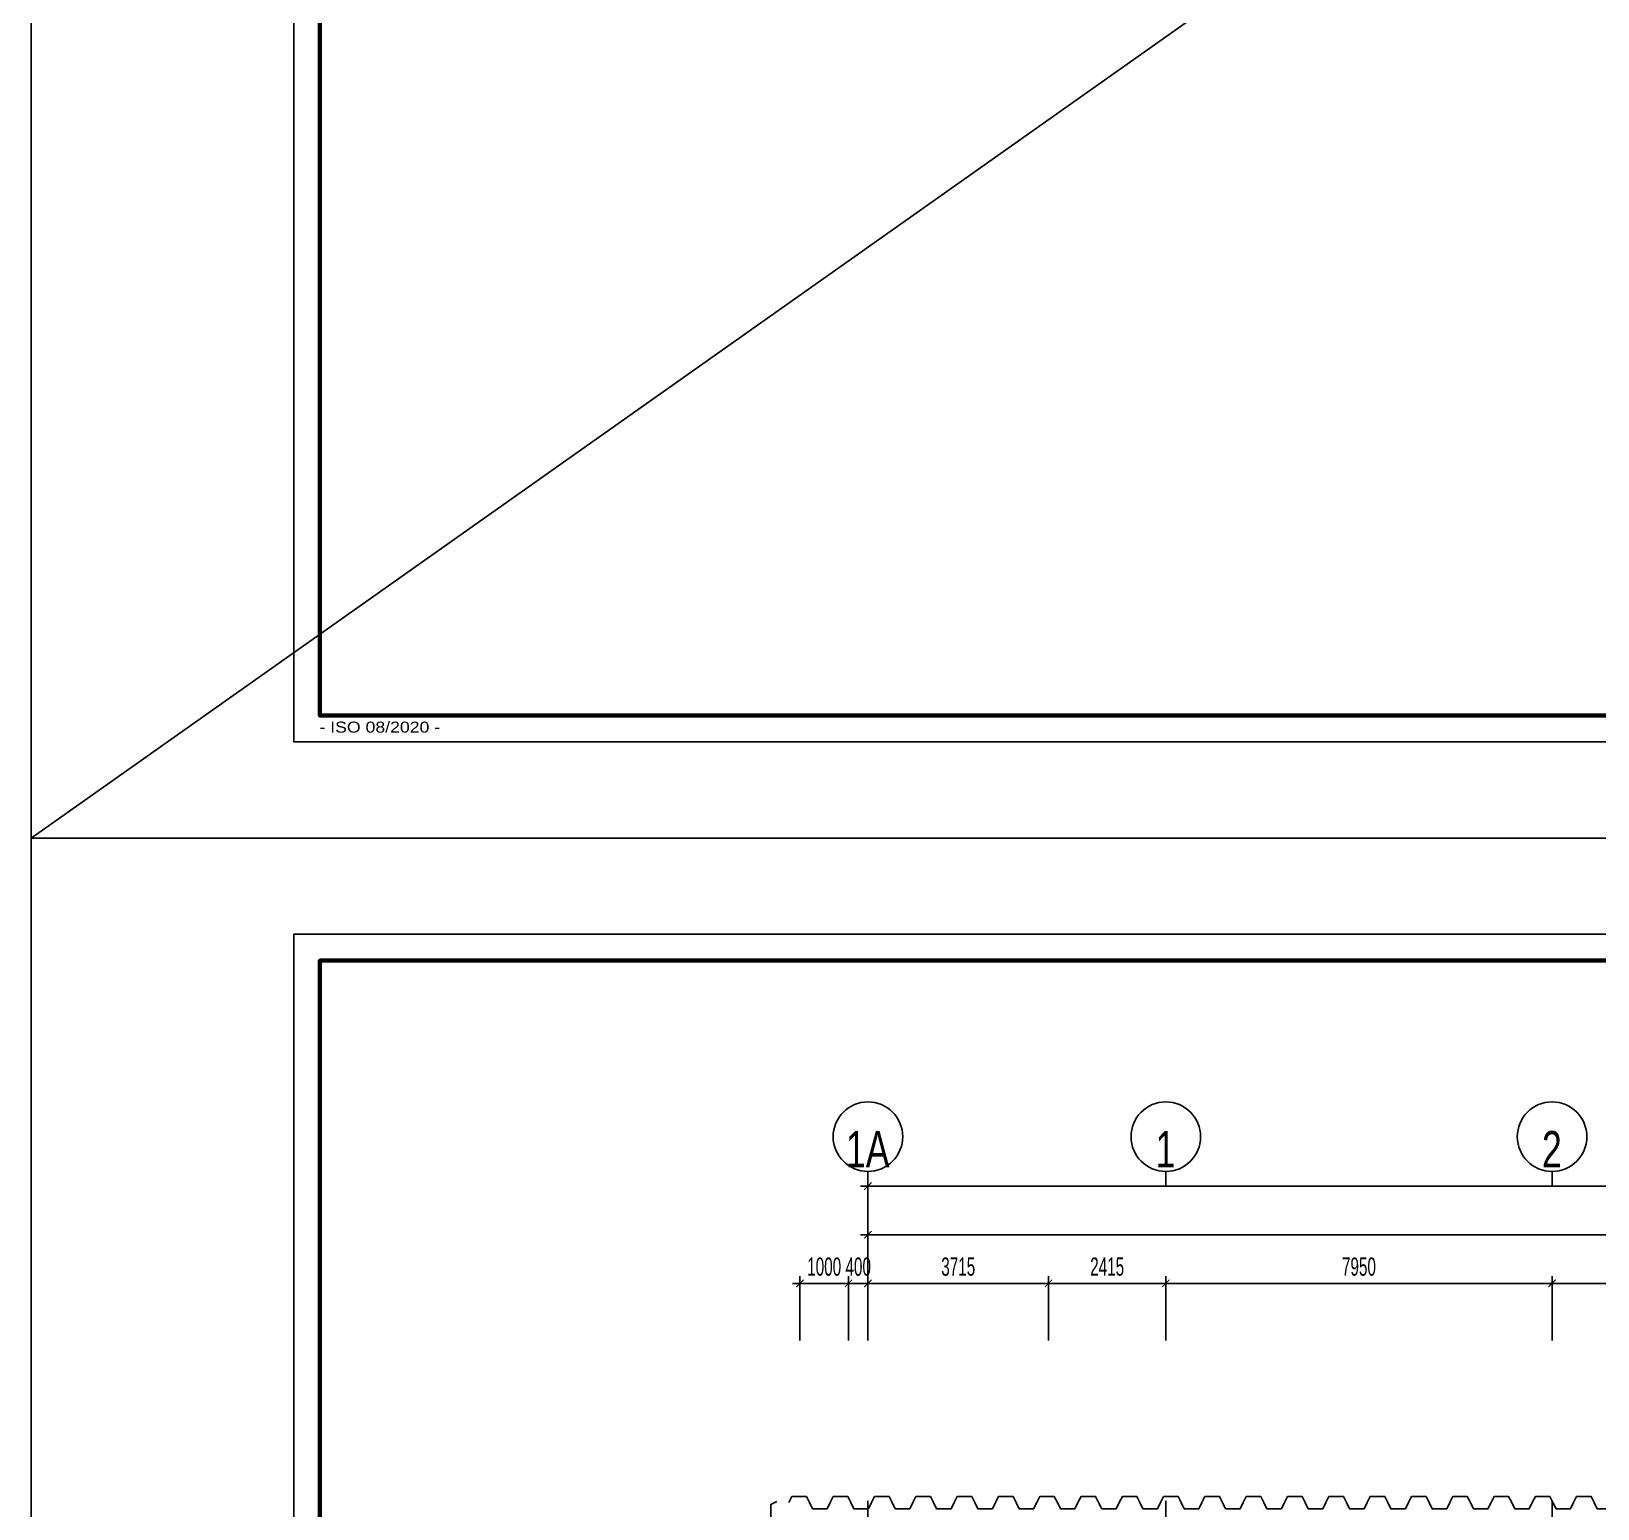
# Model space of a CAD drawing. Extents: x 71 to 3057337, y -14 to 345257.
# Drawn here: x 2905957 to 2938192, y 224536 to 254940 of the extents above; entities that cross this region are included whole.
import ezdxf

# ---------------------------------------------------------------- set-up
doc = ezdxf.new("R2010")
doc.units = 0
doc.header["$LTSCALE"] = 1000
doc.header["$MEASUREMENT"] = 0
doc.header["$PDMODE"] = 3
doc.linetypes.add('CENTER2', pattern=[1.125, 0.75, -0.125, 0.125, -0.125])
doc.layers.get('0').update_dxf_attribs({"linetype": 'CONTINUOUS'})
doc.layers.get('Defpoints').update_dxf_attribs({"linetype": 'CONTINUOUS'})
for name, color, linetype in [('03BORDER', 3, 'CONTINUOUS'), ('12CHI', 1, 'CONTINUOUS'), ('CDC -TEXT KHUNG', 7, 'CONTINUOUS'), ('CDC-KHUNGTEN', 7, 'CONTINUOUS'), ('CDC.01.AXIS', 160, 'CENTER2'), ('CDC.02.DIM', 1, 'CONTINUOUS'), ('CDC.05.STEEL', 4, 'CONTINUOUS'), ('CDC.06.TEXT', 2, 'CONTINUOUS'), ('CDC.16.BIGTEXT', 6, 'CONTINUOUS')]:
    doc.layers.add(name, color=color, linetype=linetype)
doc.layers.add('KCS_Plotter', color=11, linetype='CONTINUOUS', plot=False)
doc.styles.add('ARIAL', font='arial.ttf', dxfattribs={"width": 0.6})
doc.styles.add('KT CDC', font='arial.ttf', dxfattribs={"width": 0.85, "height": 200})
doc.dimstyles.new('D150', dxfattribs={"dimscale": 150, "dimtxt": 2.5, "dimasz": 1, "dimexe": 1, "dimexo": 0, "dimgap": 1, "dimtad": 1, "dimdec": 0, "dimdsep": 46, "dimtxsty": 'ARIAL', "dimblk": 'ARCHTICK', "dimcen": 1, "dimdle": 1, "dimclrd": 1, "dimclre": 1, "dimclrt": 2, "dimadec": 0, "dimazin": 0, "dimtfac": 0.00072, "dimtdec": 0, "dimtix": 1, "dimtmove": 2, "dimatfit": 3, "dimldrblk": 'ARCHTICK', "dimfxl": 1, "dimtolj": 1, "dimlwd": -1, "dimlwe": -1, "dimarcsym": 0})

# ---------------------------------------------------------------- blocks, each defined once
blk = doc.blocks.new('_ARCHTICK')
at = {"color": 0, "linetype": 'ByBlock', "const_width": 0.15}
blk.add_lwpolyline([(-0.5, -0.5), (0.5, 0.5)], dxfattribs=at)
blk = doc.blocks.new('*D66')
at = {"layer": 'CDC.02.DIM', "color": 1, "transparency": 16777216}
for p, q in [((2929304, 228000), (2929304, 229323)), ((2937254, 228000), (2937254, 229323)), ((2929154, 229173), (2937404, 229173))]:
    blk.add_line(p, q, dxfattribs=at)
at = {"layer": 'Defpoints', "color": 0, "transparency": 16777216}
for p in [(2937254, 229173), (2929304, 228000), (2937254, 228000)]:
    blk.add_point(p, dxfattribs=at)
at = {"layer": 'CDC.02.DIM', "color": 1, "transparency": 16777216, "xscale": 150, "yscale": 150, "zscale": 150, "rotation": 180}
blk.add_blockref('_ARCHTICK', (2929304, 229173), dxfattribs=at)
at = {"layer": 'CDC.02.DIM', "color": 1, "transparency": 16777216, "xscale": 150, "yscale": 150, "zscale": 150}
blk.add_blockref('_ARCHTICK', (2937254, 229173), dxfattribs=at)
at = {"layer": 'CDC.02.DIM', "color": 2, "transparency": 16777216, "insert": (2933279, 229515), "char_height": 375, "attachment_point": 5, "style": 'ARIAL'}
blk.add_mtext('\\A1;7950', dxfattribs=at)
blk = doc.blocks.new('*D67')
at = {"layer": 'CDC.02.DIM', "color": 1, "transparency": 16777216}
for p, q in [((2937254, 228000), (2937254, 229323)), ((2945204, 228000), (2945204, 229323)), ((2937104, 229173), (2945354, 229173))]:
    blk.add_line(p, q, dxfattribs=at)
at = {"layer": 'Defpoints', "color": 0, "transparency": 16777216}
for p in [(2945204, 229173), (2937254, 228000), (2945204, 228000)]:
    blk.add_point(p, dxfattribs=at)
at = {"layer": 'CDC.02.DIM', "color": 1, "transparency": 16777216, "xscale": 150, "yscale": 150, "zscale": 150, "rotation": 180}
blk.add_blockref('_ARCHTICK', (2937254, 229173), dxfattribs=at)
at = {"layer": 'CDC.02.DIM', "color": 1, "transparency": 16777216, "xscale": 150, "yscale": 150, "zscale": 150}
blk.add_blockref('_ARCHTICK', (2945204, 229173), dxfattribs=at)
at = {"layer": 'CDC.02.DIM', "color": 2, "transparency": 16777216, "insert": (2941229, 229515), "char_height": 375, "attachment_point": 5, "style": 'ARIAL'}
blk.add_mtext('\\A1;7950', dxfattribs=at)
blk = doc.blocks.new('*D70')
at = {"layer": 'CDC.02.DIM', "color": 1, "transparency": 16777216}
for p, q in [((2923024, 230173), (2961254, 230173)), ((2923174, 228000), (2923174, 230323)), ((2961104, 228000), (2961104, 230323))]:
    blk.add_line(p, q, dxfattribs=at)
at = {"layer": 'Defpoints', "color": 0, "transparency": 16777216}
for p in [(2961104, 230173), (2923174, 228000), (2961104, 228000)]:
    blk.add_point(p, dxfattribs=at)
at = {"layer": 'CDC.02.DIM', "color": 1, "transparency": 16777216, "xscale": 150, "yscale": 150, "zscale": 150, "rotation": 180}
blk.add_blockref('_ARCHTICK', (2923174, 230173), dxfattribs=at)
at = {"layer": 'CDC.02.DIM', "color": 1, "transparency": 16777216, "xscale": 150, "yscale": 150, "zscale": 150}
blk.add_blockref('_ARCHTICK', (2961104, 230173), dxfattribs=at)
at = {"layer": 'CDC.02.DIM', "color": 2, "transparency": 16777216, "insert": (2942139, 230515), "char_height": 375, "attachment_point": 5, "style": 'ARIAL'}
blk.add_mtext('\\A1;37930', dxfattribs=at)
blk = doc.blocks.new('*D79')
at = {"layer": 'CDC.02.DIM', "color": 1, "transparency": 16777216}
for p, q in [((2923024, 231173), (3027254, 231173)), ((2923174, 228000), (2923174, 231323)), ((3027104, 228000), (3027104, 231323))]:
    blk.add_line(p, q, dxfattribs=at)
at = {"layer": 'Defpoints', "color": 0, "transparency": 16777216}
for p in [(3027104, 231173), (2923174, 228000), (3027104, 228000)]:
    blk.add_point(p, dxfattribs=at)
at = {"layer": 'CDC.02.DIM', "color": 1, "transparency": 16777216, "xscale": 150, "yscale": 150, "zscale": 150, "rotation": 180}
blk.add_blockref('_ARCHTICK', (2923174, 231173), dxfattribs=at)
at = {"layer": 'CDC.02.DIM', "color": 1, "transparency": 16777216, "xscale": 150, "yscale": 150, "zscale": 150}
blk.add_blockref('_ARCHTICK', (3027104, 231173), dxfattribs=at)
at = {"layer": 'CDC.02.DIM', "color": 2, "transparency": 16777216, "insert": (2975139, 231515), "char_height": 375, "attachment_point": 5, "style": 'ARIAL'}
blk.add_mtext('\\A1;103930', dxfattribs=at)
blk = doc.blocks.new('*D90')
at = {"layer": 'CDC.02.DIM', "color": 1, "transparency": 16777216}
for p, q in [((2926889, 228000), (2926889, 229323)), ((2929304, 228000), (2929304, 229323)), ((2929454, 229173), (2926739, 229173))]:
    blk.add_line(p, q, dxfattribs=at)
at = {"layer": 'Defpoints', "color": 0, "transparency": 16777216}
for p in [(2926889, 229173), (2926889, 228000), (2929304, 228000)]:
    blk.add_point(p, dxfattribs=at)
at = {"layer": 'CDC.02.DIM', "color": 1, "transparency": 16777216, "xscale": 150, "yscale": 150, "zscale": 150, "rotation": 180}
blk.add_blockref('_ARCHTICK', (2926889, 229173), dxfattribs=at)
at = {"layer": 'CDC.02.DIM', "color": 1, "transparency": 16777216, "xscale": 150, "yscale": 150, "zscale": 150}
blk.add_blockref('_ARCHTICK', (2929304, 229173), dxfattribs=at)
at = {"layer": 'CDC.02.DIM', "color": 2, "transparency": 16777216, "insert": (2928097, 229515), "char_height": 375, "attachment_point": 5, "style": 'ARIAL'}
blk.add_mtext('\\A1;2415', dxfattribs=at)
blk = doc.blocks.new('*D91')
at = {"layer": 'CDC.02.DIM', "color": 1, "transparency": 16777216}
for p, q in [((2923174, 228000), (2923174, 229323)), ((2926889, 228000), (2926889, 229323)), ((2927039, 229173), (2923024, 229173))]:
    blk.add_line(p, q, dxfattribs=at)
at = {"layer": 'Defpoints', "color": 0, "transparency": 16777216}
for p in [(2923174, 229173), (2923174, 228000), (2926889, 228000)]:
    blk.add_point(p, dxfattribs=at)
at = {"layer": 'CDC.02.DIM', "color": 1, "transparency": 16777216, "xscale": 150, "yscale": 150, "zscale": 150, "rotation": 180}
blk.add_blockref('_ARCHTICK', (2923174, 229173), dxfattribs=at)
at = {"layer": 'CDC.02.DIM', "color": 1, "transparency": 16777216, "xscale": 150, "yscale": 150, "zscale": 150}
blk.add_blockref('_ARCHTICK', (2926889, 229173), dxfattribs=at)
at = {"layer": 'CDC.02.DIM', "color": 2, "transparency": 16777216, "insert": (2925032, 229515), "char_height": 375, "attachment_point": 5, "style": 'ARIAL'}
blk.add_mtext('\\A1;3715', dxfattribs=at)
blk = doc.blocks.new('*D226')
at = {"layer": 'CDC.02.DIM', "color": 1, "transparency": 16777216}
for p, q in [((2922774, 228000), (2922774, 229323)), ((2923174, 228000), (2923174, 229323)), ((2922774, 229173), (2922624, 229173)), ((2923174, 229173), (2922774, 229173)), ((2923174, 229173), (2923324, 229173))]:
    blk.add_line(p, q, dxfattribs=at)
at = {"layer": 'Defpoints', "color": 0, "transparency": 16777216}
for p in [(2922774, 229173), (2922774, 228000), (2923174, 228000)]:
    blk.add_point(p, dxfattribs=at)
at = {"layer": 'CDC.02.DIM', "color": 1, "transparency": 16777216, "xscale": 150, "yscale": 150, "zscale": 150}
blk.add_blockref('_ARCHTICK', (2922774, 229173), dxfattribs=at)
at = {"layer": 'CDC.02.DIM', "color": 1, "transparency": 16777216, "xscale": 150, "yscale": 150, "zscale": 150, "rotation": 180}
blk.add_blockref('_ARCHTICK', (2923174, 229173), dxfattribs=at)
at = {"layer": 'CDC.02.DIM', "color": 2, "transparency": 16777216, "insert": (2922974, 229515), "char_height": 375, "attachment_point": 5, "style": 'ARIAL'}
blk.add_mtext('\\A1;400', dxfattribs=at)
blk = doc.blocks.new('*D227')
at = {"layer": 'CDC.02.DIM', "color": 1, "transparency": 16777216}
for p, q in [((2921775, 228000), (2921775, 229323)), ((2922774, 228000), (2922774, 229323)), ((2922924, 229173), (2921625, 229173))]:
    blk.add_line(p, q, dxfattribs=at)
at = {"layer": 'Defpoints', "color": 0, "transparency": 16777216}
for p in [(2921775, 229173), (2921775, 228000), (2922774, 228000)]:
    blk.add_point(p, dxfattribs=at)
at = {"layer": 'CDC.02.DIM', "color": 1, "transparency": 16777216, "xscale": 150, "yscale": 150, "zscale": 150, "rotation": 180}
blk.add_blockref('_ARCHTICK', (2921775, 229173), dxfattribs=at)
at = {"layer": 'CDC.02.DIM', "color": 1, "transparency": 16777216, "xscale": 150, "yscale": 150, "zscale": 150}
blk.add_blockref('_ARCHTICK', (2922774, 229173), dxfattribs=at)
at = {"layer": 'CDC.02.DIM', "color": 2, "transparency": 16777216, "insert": (2922274, 229515), "char_height": 375, "attachment_point": 5, "style": 'ARIAL'}
blk.add_mtext('\\A1;1000', dxfattribs=at)
blk = doc.blocks.new('7.95M')
at = {"layer": 'CDC.01.AXIS', "ltscale": 2}
for p, q in [((1412362, -61938), (1412362, -120474)), ((1418492, -61938), (1418492, -120474)), ((1426442, -61938), (1426442, -120474))]:
    blk.add_line(p, q, dxfattribs=at)
blk = doc.blocks.new('KHUNG TEN')
at = {"layer": 'CDC-KHUNGTEN', "color": 8}
blk.add_lwpolyline([(75096, 1100), (83000, 1100), (83000, 58300), (3000, 58300), (3000, 1100), (75096, 1100)], dxfattribs=at)
at = {"layer": 'CDC-KHUNGTEN', "color": 255, "lineweight": 60}
blk.add_lwpolyline([(74900, 1400), (74900, 58000), (3300, 58000), (3300, 1400), (74900, 1400)], close=True, dxfattribs=at)
at = {"layer": 'Defpoints', "color": 1, "ltscale": 0.2}
blk.add_lwpolyline([(0, 0), (0, 59400), (84100, 59400), (84100, 0), (0, 0)], close=True, dxfattribs=at)
at = {"layer": 'CDC -TEXT KHUNG', "color": 6, "style": 'KT CDC', "width": 1.15}
blk.add_text('- ISO 08/2020 -', height=125.69, dxfattribs=at).set_placement((3294, 1206))

msp = doc.modelspace()

# ---------------------------------------------------------------- linework, layer by layer
at = {"layer": '12CHI'}
for p, q in [((2923174.2, 231173.3), (2923174.2, 231475.2)), ((2929304.2, 231173.3), (2929304.2, 231475.2)), ((2937254.2, 231173.3), (2937254.2, 231475.2))]:
    msp.add_line(p, q, dxfattribs=at)
for centre in [(2923174.2, 232191.1), (2929304.2, 232191.1), (2937254.2, 232191.1)]:
    msp.add_circle(centre, 715.9, dxfattribs=at)
at = {"layer": 'CDC.05.STEEL', "color": 4, "ltscale": 1000}
for points in [[(2921297.5, 224260.6), (2921172.5, 224323.1), (2921172.5, 224323.1), (2921172.5, 224623.1), (2921172.5, 224623.1), (2921297.5, 224685.6)], [(2921972.2, 224660.6), (2921909.7, 224785.6), (2921909.7, 224785.6), (2921609.7, 224785.6), (2921609.7, 224785.6), (2921547.2, 224660.6)], [(2922822.2, 224660.6), (2922759.7, 224785.6), (2922759.7, 224785.6), (2922459.7, 224785.6), (2922459.7, 224785.6), (2922397.2, 224660.6)], [(2923672.2, 224660.6), (2923609.7, 224785.6), (2923609.7, 224785.6), (2923309.7, 224785.6), (2923309.7, 224785.6), (2923247.2, 224660.6)], [(2924522.2, 224660.6), (2924459.7, 224785.6), (2924459.7, 224785.6), (2924159.7, 224785.6), (2924159.7, 224785.6), (2924097.2, 224660.6)], [(2925372.2, 224660.6), (2925309.7, 224785.6), (2925309.7, 224785.6), (2925009.7, 224785.6), (2925009.7, 224785.6), (2924947.2, 224660.6)], [(2925372.2, 224660.6), (2925309.7, 224785.6), (2925309.7, 224785.6), (2925009.7, 224785.6), (2925009.7, 224785.6), (2924947.2, 224660.6)], [(2926222.2, 224660.6), (2926159.7, 224785.6), (2926159.7, 224785.6), (2925859.7, 224785.6), (2925859.7, 224785.6), (2925797.2, 224660.6)], [(2927072.2, 224660.6), (2927009.7, 224785.6), (2927009.7, 224785.6), (2926709.7, 224785.6), (2926709.7, 224785.6), (2926647.2, 224660.6)], [(2927922.2, 224660.6), (2927859.7, 224785.6), (2927859.7, 224785.6), (2927559.7, 224785.6), (2927559.7, 224785.6), (2927497.2, 224660.6)], [(2928772.2, 224660.6), (2928709.7, 224785.6), (2928709.7, 224785.6), (2928409.7, 224785.6), (2928409.7, 224785.6), (2928347.2, 224660.6)], [(2928772.2, 224660.6), (2928709.7, 224785.6), (2928709.7, 224785.6), (2928409.7, 224785.6), (2928409.7, 224785.6), (2928347.2, 224660.6)], [(2929622.2, 224660.6), (2929559.7, 224785.6), (2929559.7, 224785.6), (2929259.7, 224785.6), (2929259.7, 224785.6), (2929197.2, 224660.6)], [(2930472.2, 224660.6), (2930409.7, 224785.6), (2930409.7, 224785.6), (2930109.7, 224785.6), (2930109.7, 224785.6), (2930047.2, 224660.6)], [(2931322.2, 224660.6), (2931259.7, 224785.6), (2931259.7, 224785.6), (2930959.7, 224785.6), (2930959.7, 224785.6), (2930897.2, 224660.6)], [(2932172.2, 224660.6), (2932109.7, 224785.6), (2932109.7, 224785.6), (2931809.7, 224785.6), (2931809.7, 224785.6), (2931747.2, 224660.6)], [(2933022.2, 224660.6), (2932959.7, 224785.6), (2932959.7, 224785.6), (2932659.7, 224785.6), (2932659.7, 224785.6), (2932597.2, 224660.6)], [(2933022.2, 224660.6), (2932959.7, 224785.6), (2932959.7, 224785.6), (2932659.7, 224785.6), (2932659.7, 224785.6), (2932597.2, 224660.6)], [(2933872.2, 224660.6), (2933809.7, 224785.6), (2933809.7, 224785.6), (2933509.7, 224785.6), (2933509.7, 224785.6), (2933447.2, 224660.6)], [(2934722.2, 224660.6), (2934659.7, 224785.6), (2934659.7, 224785.6), (2934359.7, 224785.6), (2934359.7, 224785.6), (2934297.2, 224660.6)], [(2935572.2, 224660.6), (2935509.7, 224785.6), (2935509.7, 224785.6), (2935209.7, 224785.6), (2935209.7, 224785.6), (2935147.2, 224660.6)], [(2936422.2, 224660.6), (2936359.7, 224785.6), (2936359.7, 224785.6), (2936059.7, 224785.6), (2936059.7, 224785.6), (2935997.2, 224660.6)], [(2937272.2, 224660.6), (2937209.7, 224785.6), (2937209.7, 224785.6), (2936909.7, 224785.6), (2936909.7, 224785.6), (2936847.2, 224660.6)], [(2937272.2, 224660.6), (2937209.7, 224785.6), (2937209.7, 224785.6), (2936909.7, 224785.6), (2936909.7, 224785.6), (2936847.2, 224660.6)], [(2938122.2, 224660.6), (2938059.7, 224785.6), (2938059.7, 224785.6), (2937759.7, 224785.6), (2937759.7, 224785.6), (2937697.2, 224660.6)], [(2921972.2, 224660.6), (2922034.7, 224535.6), (2922034.7, 224535.6), (2922334.7, 224535.6), (2922334.7, 224535.6), (2922397.2, 224660.6)], [(2921972.2, 224660.6), (2922034.7, 224535.6), (2922034.7, 224535.6), (2922334.7, 224535.6), (2922334.7, 224535.6), (2922397.2, 224660.6)], [(2921972.2, 224660.6), (2922034.7, 224535.6), (2922034.7, 224535.6), (2922334.7, 224535.6), (2922334.7, 224535.6), (2922397.2, 224660.6)], [(2922822.2, 224660.6), (2922884.7, 224535.6), (2922884.7, 224535.6), (2923184.7, 224535.6), (2923184.7, 224535.6), (2923247.2, 224660.6)], [(2922822.2, 224660.6), (2922884.7, 224535.6), (2922884.7, 224535.6), (2923184.7, 224535.6), (2923184.7, 224535.6), (2923247.2, 224660.6)], [(2922822.2, 224660.6), (2922884.7, 224535.6), (2922884.7, 224535.6), (2923184.7, 224535.6), (2923184.7, 224535.6), (2923247.2, 224660.6)], [(2923672.2, 224660.6), (2923734.7, 224535.6), (2923734.7, 224535.6), (2924034.7, 224535.6), (2924034.7, 224535.6), (2924097.2, 224660.6)], [(2923672.2, 224660.6), (2923734.7, 224535.6), (2923734.7, 224535.6), (2924034.7, 224535.6), (2924034.7, 224535.6), (2924097.2, 224660.6)], [(2924522.2, 224660.6), (2924584.7, 224535.6), (2924584.7, 224535.6), (2924884.7, 224535.6), (2924884.7, 224535.6), (2924947.2, 224660.6)], [(2925372.2, 224660.6), (2925434.7, 224535.6), (2925434.7, 224535.6), (2925734.7, 224535.6), (2925734.7, 224535.6), (2925797.2, 224660.6)], [(2926222.2, 224660.6), (2926284.7, 224535.6), (2926284.7, 224535.6), (2926584.7, 224535.6), (2926584.7, 224535.6), (2926647.2, 224660.6)], [(2926222.2, 224660.6), (2926284.7, 224535.6), (2926284.7, 224535.6), (2926584.7, 224535.6), (2926584.7, 224535.6), (2926647.2, 224660.6)], [(2927072.2, 224660.6), (2927134.7, 224535.6), (2927134.7, 224535.6), (2927434.7, 224535.6), (2927434.7, 224535.6), (2927497.2, 224660.6)], [(2927072.2, 224660.6), (2927134.7, 224535.6), (2927134.7, 224535.6), (2927434.7, 224535.6), (2927434.7, 224535.6), (2927497.2, 224660.6)], [(2927922.2, 224660.6), (2927984.7, 224535.6), (2927984.7, 224535.6), (2928284.7, 224535.6), (2928284.7, 224535.6), (2928347.2, 224660.6)], [(2928772.2, 224660.6), (2928834.7, 224535.6), (2928834.7, 224535.6), (2929134.7, 224535.6), (2929134.7, 224535.6), (2929197.2, 224660.6)], [(2929622.2, 224660.6), (2929684.7, 224535.6), (2929684.7, 224535.6), (2929984.7, 224535.6), (2929984.7, 224535.6), (2930047.2, 224660.6)], [(2930472.2, 224660.6), (2930534.7, 224535.6), (2930534.7, 224535.6), (2930834.7, 224535.6), (2930834.7, 224535.6), (2930897.2, 224660.6)], [(2931322.2, 224660.6), (2931384.7, 224535.6), (2931384.7, 224535.6), (2931684.7, 224535.6), (2931684.7, 224535.6), (2931747.2, 224660.6)], [(2932172.2, 224660.6), (2932234.7, 224535.6), (2932234.7, 224535.6), (2932534.7, 224535.6), (2932534.7, 224535.6), (2932597.2, 224660.6)], [(2932172.2, 224660.6), (2932234.7, 224535.6), (2932234.7, 224535.6), (2932534.7, 224535.6), (2932534.7, 224535.6), (2932597.2, 224660.6)], [(2932353.6, 224535.6), (2932534.7, 224535.6), (2932534.7, 224535.6), (2932597.2, 224660.6)], [(2933022.2, 224660.6), (2933084.7, 224535.6), (2933084.7, 224535.6), (2933384.7, 224535.6), (2933384.7, 224535.6), (2933447.2, 224660.6)], [(2933872.2, 224660.6), (2933934.7, 224535.6), (2933934.7, 224535.6), (2934234.7, 224535.6), (2934234.7, 224535.6), (2934297.2, 224660.6)], [(2934722.2, 224660.6), (2934784.7, 224535.6), (2934784.7, 224535.6), (2935084.7, 224535.6), (2935084.7, 224535.6), (2935147.2, 224660.6)], [(2935572.2, 224660.6), (2935634.7, 224535.6), (2935634.7, 224535.6), (2935934.7, 224535.6), (2935934.7, 224535.6), (2935997.2, 224660.6)], [(2936422.2, 224660.6), (2936484.7, 224535.6), (2936484.7, 224535.6), (2936784.7, 224535.6), (2936784.7, 224535.6), (2936847.2, 224660.6)], [(2937272.2, 224660.6), (2937334.7, 224535.6), (2937334.7, 224535.6), (2937634.7, 224535.6), (2937634.7, 224535.6), (2937697.2, 224660.6)], [(2938122.2, 224660.6), (2938184.7, 224535.6), (2938184.7, 224535.6), (2938484.7, 224535.6), (2938484.7, 224535.6), (2938547.2, 224660.6)]]:
    msp.add_lwpolyline(points, dxfattribs=at)
at = {"layer": 'KCS_Plotter'}
msp.add_line((2905956.6, 238336.7), (3057336.6, 345256.7), dxfattribs=at)

# ---------------------------------------------------------------- block references
at = {"layer": '03BORDER'}
msp.add_blockref('7.95M', (1510811.7, 286633.9), dxfattribs=at)
at = {"layer": 'CDC.06.TEXT', "xscale": 1.799999996948813, "yscale": 1.799999996948813, "zscale": 1.799999996948813}
for p in [(2905956.6, 238336.7), (2905956.6, 131416.7)]:
    msp.add_blockref('KHUNG TEN', p, dxfattribs=at)

# ---------------------------------------------------------------- texts
at = {"layer": 'CDC.16.BIGTEXT', "char_height": 750, "width": 696.96, "attachment_point": 8, "line_spacing_factor": 0.938532}
for s, insert in [('{\\fArial|b0|i0|c0|p34;\\W0.7;1A}', (2923169.6, 231557.8)), ('{\\fArial|b0|i0|c0|p34;\\W0.7;1}', (2929299.6, 231557.8)), ('{\\fArial|b0|i0|c0|p34;\\W0.7;2}', (2937249.6, 231557.8))]:
    msp.add_mtext(s, dxfattribs=dict(at, insert=insert))

# ---------------------------------------------------------------- dimensions: what is measured, and where the dimension line sits
at = {"layer": 'CDC.02.DIM'}
for base, p1, p2, picture, middle in [((3027104.2, 231173.3), (2923174.2, 228000.4), (3027104.2, 228000.4), '*D79', (2975139.2, 231514.9)), ((2961104.2, 230173.3), (2923174.2, 228000.4), (2961104.2, 228000.4), '*D70', (2942139.2, 230514.9)), ((2921774.5, 229173.3), (2922774.4, 228000.4), (2921774.5, 228000.4), '*D227', (2922274.5, 229514.8)), ((2922774.4, 229173.3), (2923174.2, 228000.4), (2922774.4, 228000.4), '*D226', (2922974.3, 229514.8)), ((2923174.2, 229173.3), (2926889.4, 228000.4), (2923174.2, 228000.4), '*D91', (2925031.8, 229514.9)), ((2926889.4, 229173.3), (2929304.2, 228000.4), (2926889.4, 228000.4), '*D90', (2928096.8, 229514.8)), ((2937254.2, 229173.3), (2929304.2, 228000.4), (2937254.2, 228000.4), '*D66', (2933279.2, 229514.8)), ((2945204.2, 229173.3), (2937254.2, 228000.4), (2945204.2, 228000.4), '*D67', (2941229.2, 229514.8))]:
    dim = msp.add_linear_dim(base=base, p1=p1, p2=p2, dimstyle='D150', dxfattribs=at)
    dim.commit()
    dim.dimension.update_dxf_attribs({"geometry": picture, "text_midpoint": middle})

doc.saveas('drawing.dxf')
